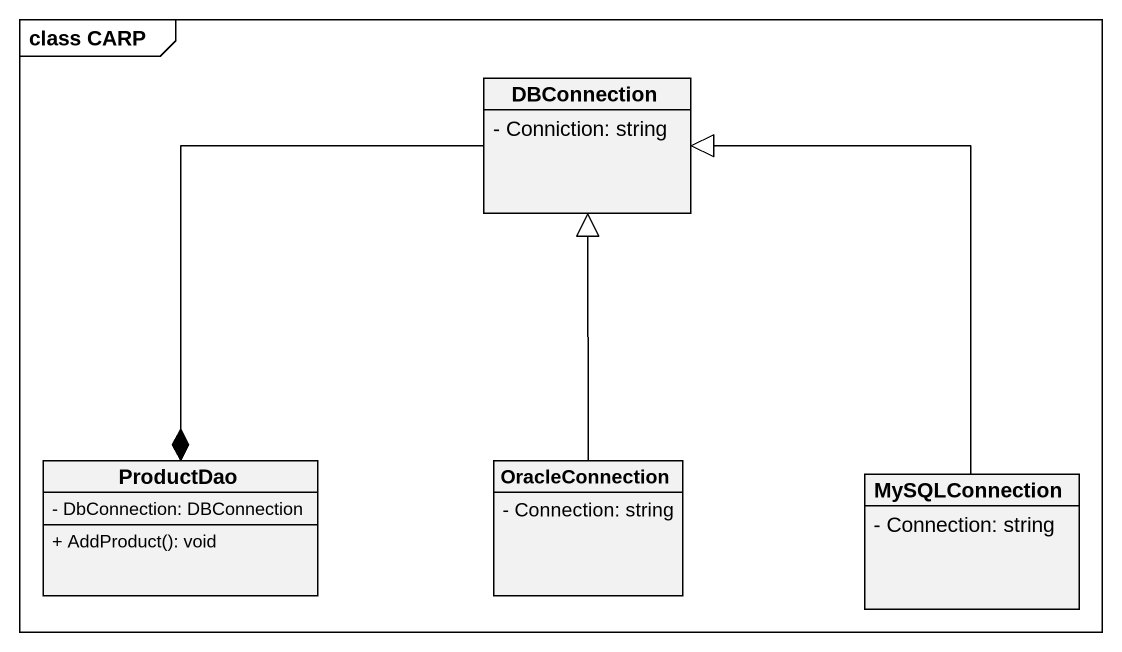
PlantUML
@startuml
mainframe class CARP
hide circle
hide empty members
skinparam classAttributeIconSize 0
class DBConnection {
  - Conniction: string
}
class ProductDao {
  - DbConnection: DBConnection
  + AddProduct(): void
}
class OracleConnection {
  - Connection: string
}
class MySQLConnection {
  - Connection: string
}
DBConnection --* ProductDao
OracleConnection -up-|> DBConnection
MySQLConnection -up-|> DBConnection
@enduml
